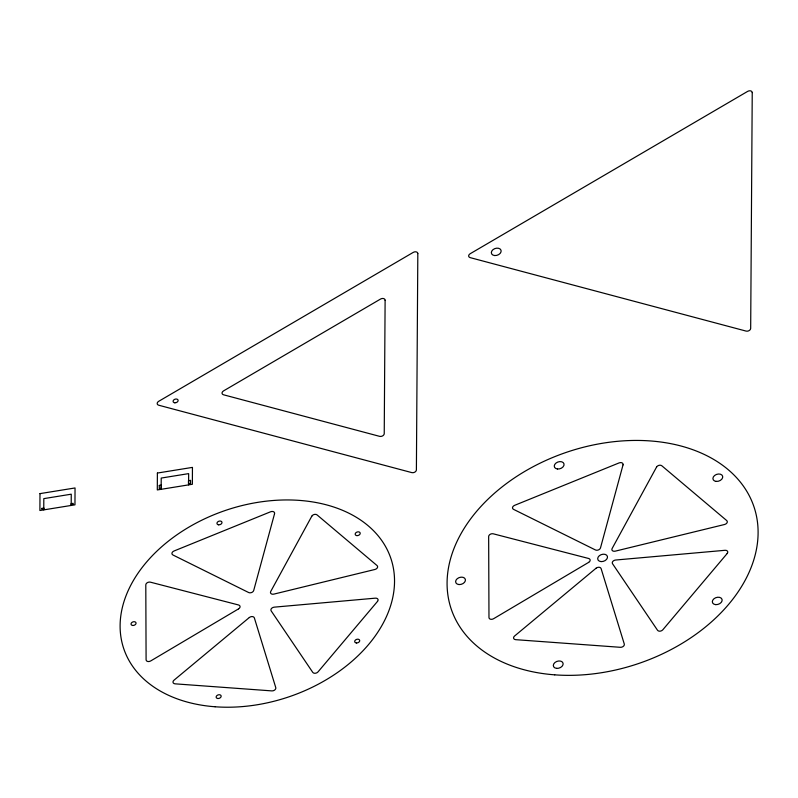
<?xml version="1.0" encoding="UTF-8"?>
<svg xmlns="http://www.w3.org/2000/svg" width="798" height="798" viewBox="0 0 798 798"><rect width="100%" height="100%" fill="white"/><g stroke="black" fill="none" stroke-linecap="round" stroke-linejoin="round"><path stroke-width="1.2" d="M43.76 509.872L43.81 498.63L71.251 494.191L71.202 505.443M161.156 489.304L161.216 478.062L188.657 473.623L188.607 484.875M71.072 503.678L73.147 503.348L73.137 504.137L71.072 504.466M39.98 493.623L39.9 510.501L74.962 504.835L75.042 487.957L39.98 493.623M41.875 508.396L41.875 509.184L43.95 508.855L43.95 508.067L41.875 508.396M157.386 473.054L157.306 489.932L192.368 484.266L192.448 467.389L157.386 473.054M159.291 485.413L159.271 488.615L161.346 488.286L161.366 485.074L159.291 485.413M188.488 480.695L188.468 483.897L190.542 483.568L190.562 480.356L188.488 480.695M385.115 300.257L384.237 433.673A3.132 2.185 -18.7 0 1 379.649 436.356L223.54 394.791A3.132 2.185 -18.7 0 1 223.56 390.89L380.556 299.041A3.132 2.185 -18.7 0 1 385.115 300.257M417.823 253.594L416.396 469.922A3.132 2.185 -18.7 0 1 411.808 472.606L158.672 405.204A3.132 2.185 -18.7 0 1 158.702 401.314L413.264 252.377A3.132 2.185 -18.7 0 1 417.823 253.594M752.235 92.588L750.679 328.407A3.132 2.185 -18.7 0 1 746.09 331.09L470.152 257.624A3.132 2.185 -18.7 0 1 470.182 253.724L747.676 91.371A3.132 2.185 -18.7 0 1 752.235 92.588M274.552 513.722L253.704 590.5A3.132 2.185 -18.7 0 1 248.687 592.545L172.937 554.989A3.132 2.185 -18.7 0 1 174.024 550.999L270.622 511.767A3.132 2.185 -18.7 0 1 274.552 513.722M623.039 464.865L600.485 547.937A3.132 2.185 -18.7 0 1 595.468 549.972L513.513 509.343A3.132 2.185 -18.7 0 1 514.59 505.353L619.098 462.91A3.132 2.185 -18.7 0 1 623.039 464.865M311.809 516.176L270.721 591.488A3.132 2.185 -18.7 0 0 273.844 594.121L374.92 569.473A3.132 2.185 -18.7 0 0 377.055 565.563L317.055 514.9A3.132 2.185 -18.7 0 0 311.809 516.176M656.564 467.049L612.116 548.525A3.132 2.185 -18.7 0 0 615.238 551.159L724.594 524.486A3.132 2.185 -18.7 0 0 726.729 520.575L661.821 465.773A3.132 2.185 -18.7 0 0 656.564 467.049M377.534 601.363L318.013 671.906A3.132 2.185 -18.7 0 1 312.756 672.365L271.13 610.819A3.132 2.185 -18.7 0 1 274.223 607.158L375.369 598.161A3.132 2.185 -18.7 0 1 377.534 601.363M727.187 553.503L662.799 629.812A3.132 2.185 -18.7 0 1 657.542 630.28L612.515 563.697A3.132 2.185 -18.7 0 1 615.607 560.026L725.033 550.301A3.132 2.185 -18.7 0 1 727.187 553.503M249.325 617.522L173.974 680.215A3.132 2.185 -18.7 0 0 175.081 683.836L271.869 690.898A3.132 2.185 -18.7 0 0 275.779 687.647L254.353 617.891A3.132 2.185 -18.7 0 0 249.325 617.522M596.076 568.216L514.55 636.046A3.132 2.185 -18.7 0 0 515.658 639.667L620.375 647.308A3.132 2.185 -18.7 0 0 624.285 644.046L601.103 568.585A3.132 2.185 -18.7 0 0 596.076 568.216M238.572 608.864L150.672 660.963A3.132 2.185 -18.7 0 1 146.094 659.776L145.795 584.874A3.132 2.185 -18.7 0 1 150.363 582.161L238.552 604.974A3.132 2.185 -18.7 0 1 238.572 608.864M588.655 562.371L493.563 618.729A3.132 2.185 -18.7 0 1 488.975 617.552L488.655 536.515A3.132 2.185 -18.7 0 1 493.224 533.802L588.645 558.48A3.132 2.185 -18.7 0 1 588.655 562.371M601.074 561.593A5.047 3.531 -18.7 0 0 607.398 556.346A5.047 3.531 -18.7 0 0 599.298 555.747A5.047 3.531 -18.7 0 0 601.074 561.593M557.443 468.985A5.047 3.531 -18.7 0 0 564.006 463.907A5.047 3.531 -18.7 0 0 556.026 463.03A5.047 3.531 -18.7 0 0 557.443 468.985M716.235 481.403A5.047 3.531 -18.7 0 0 722.639 476.207A5.047 3.531 -18.7 0 0 714.569 475.518A5.047 3.531 -18.7 0 0 716.235 481.403M715.786 604.635A5.047 3.531 -18.7 0 0 722.03 599.328A5.047 3.531 -18.7 0 0 713.891 598.819A5.047 3.531 -18.7 0 0 715.786 604.635M556.575 668.365A5.047 3.531 -18.7 0 0 563.059 663.228A5.047 3.531 -18.7 0 0 555.029 662.44A5.047 3.531 -18.7 0 0 556.575 668.365M459.01 584.555A5.047 3.531 -18.7 0 0 465.334 579.308A5.047 3.531 -18.7 0 0 457.224 578.71A5.047 3.531 -18.7 0 0 459.01 584.555M554.72 674.839A159.77 111.59 -18.7 0 0 754.659 508.944A159.77 111.59 -18.7 0 0 498.381 489.902A159.77 111.59 -18.7 0 0 554.72 674.839M494.72 255.55A5.047 3.531 -18.7 0 0 501.044 250.303A5.047 3.531 -18.7 0 0 492.945 249.704A5.047 3.531 -18.7 0 0 494.72 255.55M174.832 402.791A2.584 1.805 -18.7 0 0 178.064 400.107A2.584 1.805 -18.7 0 0 173.924 399.798A2.584 1.805 -18.7 0 0 174.832 402.791M215.081 706.769A140.977 98.463 -18.7 0 0 391.499 560.395A140.977 98.463 -18.7 0 0 165.366 543.598A140.977 98.463 -18.7 0 0 215.081 706.769M132.767 625.482A2.584 1.805 -18.7 0 0 135.999 622.799A2.584 1.805 -18.7 0 0 131.86 622.49A2.584 1.805 -18.7 0 0 132.767 625.482M217.814 698.509A2.584 1.805 -18.7 0 0 221.126 695.876A2.584 1.805 -18.7 0 0 217.026 695.477A2.584 1.805 -18.7 0 0 217.814 698.509M356.457 642.969A2.584 1.805 -18.7 0 0 359.649 640.265A2.584 1.805 -18.7 0 0 355.479 640.006A2.584 1.805 -18.7 0 0 356.457 642.969M356.896 535.618A2.584 1.805 -18.7 0 0 360.167 532.964A2.584 1.805 -18.7 0 0 356.038 532.605A2.584 1.805 -18.7 0 0 356.896 535.618M218.602 524.805A2.584 1.805 -18.7 0 0 221.954 522.201A2.584 1.805 -18.7 0 0 217.874 521.752A2.584 1.805 -18.7 0 0 218.602 524.805"/></g></svg>
